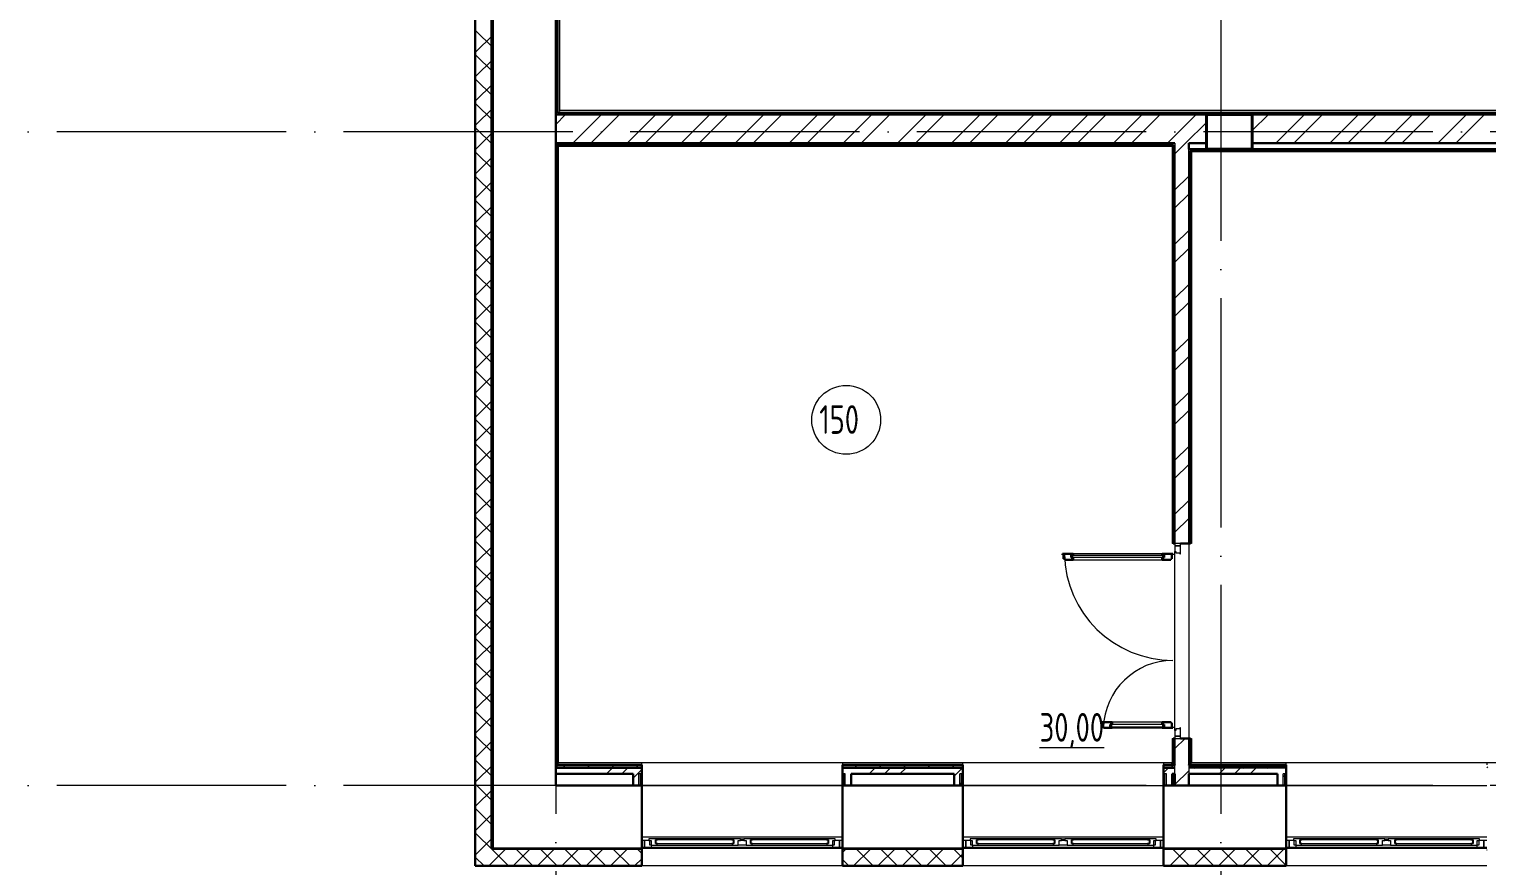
# Model space of a CAD drawing. Header units: millimetres. Extents: x -396912 to 182286, y -43638 to 41610.
# Drawn here: x -57349 to -44636, y 15670 to 22968 of the extents above; entities that cross this region are included whole.
import ezdxf

# ---------------------------------------------------------------- set-up
doc = ezdxf.new("R2010")
doc.units = ezdxf.units.MM
doc.linetypes.add('ADSK_Линия сетки', pattern=[25, 20, -2.5, 0, -2.5])
for name, color, linetype, lineweight in [('_ Окна', 7, 'Continuous', 9), ('Двери', 252, 'Continuous', 9), ('Марки помещений', 252, 'Continuous', 20), ('Несущие колонны', 252, 'Continuous', 18), ('Ограждение', 252, 'Continuous', 9), ('Окна', 252, 'Continuous', 9), ('Оси', 252, 'Continuous', 9), ('Стены внутренние', 7, 'Continuous', 18), ('Стены наружные', 7, 'Continuous', 18), ('Стены штриховка', 7, 'Continuous', 9)]:
    doc.layers.add(name, color=color, linetype=linetype, lineweight=lineweight)
doc.layers.add('Двери открывание', color=7, linetype='Continuous', lineweight=9, true_color=0xc0c0c0)
doc.styles.add('GOST Common_3', font='', dxfattribs={"height": 3.5})
doc.styles.get('GOST Common_3').set_extended_font_data('GOST 2.304 type A')

# ---------------------------------------------------------------- blocks, each defined once
blk = doc.blocks.new('1 этаж')
at = {"layer": '_ Окна', "color": 251, "true_color": 0x636466}
for p, q in [((-57683, 14972), (-57708, 14972)), ((-57708, 14914), (-57683, 14914)), ((-57683, 14914), (-57683, 14972)), ((-57585, 14980), (-57588, 14980)), ((-57588, 14980), (-57588, 14948)), ((-57588, 14948), (-57585, 14948)), ((-56908, 14980), (-57585, 14980)), ((-57585, 14980), (-57585, 14948)), ((-57585, 14948), (-57585, 14980)), ((-57585, 14948), (-56908, 14948)), ((-56908, 14948), (-56908, 14980)), ((-56908, 14980), (-56908, 14948)), ((-56905, 14980), (-56908, 14980)), ((-56908, 14948), (-56905, 14948)), ((-56905, 14948), (-56905, 14980)), ((-56758, 14980), (-56761, 14980)), ((-56761, 14980), (-56761, 14948)), ((-56761, 14948), (-56758, 14948)), ((-56081, 14980), (-56758, 14980)), ((-56758, 14980), (-56758, 14948)), ((-56758, 14948), (-56758, 14980)), ((-56758, 14948), (-56081, 14948)), ((-56081, 14948), (-56081, 14980)), ((-56081, 14980), (-56081, 14948)), ((-56078, 14980), (-56081, 14980)), ((-56081, 14948), (-56078, 14948)), ((-56078, 14948), (-56078, 14980)), ((-55958, 14972), (-55983, 14972)), ((-55983, 14972), (-55983, 14914)), ((-55983, 14914), (-55958, 14914)), ((-54883, 14972), (-54908, 14972)), ((-54908, 14914), (-54883, 14914)), ((-54883, 14914), (-54883, 14972)), ((-54785, 14980), (-54788, 14980)), ((-54788, 14980), (-54788, 14948)), ((-54788, 14948), (-54785, 14948)), ((-54108, 14980), (-54785, 14980)), ((-54785, 14980), (-54785, 14948)), ((-54785, 14948), (-54785, 14980)), ((-54785, 14948), (-54108, 14948)), ((-54108, 14948), (-54108, 14980)), ((-54108, 14980), (-54108, 14948)), ((-54105, 14980), (-54108, 14980)), ((-54108, 14948), (-54105, 14948)), ((-54105, 14948), (-54105, 14980)), ((-53958, 14980), (-53961, 14980)), ((-53961, 14980), (-53961, 14948)), ((-53961, 14948), (-53958, 14948)), ((-53281, 14980), (-53958, 14980)), ((-53958, 14980), (-53958, 14948)), ((-53958, 14948), (-53958, 14980)), ((-53958, 14948), (-53281, 14948)), ((-53281, 14948), (-53281, 14980)), ((-53281, 14980), (-53281, 14948)), ((-53278, 14980), (-53281, 14980)), ((-53281, 14948), (-53278, 14948)), ((-53278, 14948), (-53278, 14980)), ((-53158, 14972), (-53183, 14972)), ((-53183, 14972), (-53183, 14914)), ((-53183, 14914), (-53158, 14914)), ((-52063, 14972), (-52088, 14972)), ((-52088, 14914), (-52063, 14914)), ((-52063, 14914), (-52063, 14972)), ((-51965, 14980), (-51968, 14980)), ((-51968, 14980), (-51968, 14948)), ((-51968, 14948), (-51965, 14948)), ((-51288, 14980), (-51965, 14980)), ((-51965, 14980), (-51965, 14948)), ((-51965, 14948), (-51965, 14980)), ((-51965, 14948), (-51288, 14948)), ((-51288, 14948), (-51288, 14980)), ((-51288, 14980), (-51288, 14948)), ((-51285, 14980), (-51288, 14980)), ((-51288, 14948), (-51285, 14948)), ((-51285, 14948), (-51285, 14980)), ((-51138, 14980), (-51141, 14980)), ((-51141, 14980), (-51141, 14948)), ((-51141, 14948), (-51138, 14948)), ((-50461, 14980), (-51138, 14980)), ((-51138, 14980), (-51138, 14948)), ((-51138, 14948), (-51138, 14980)), ((-51138, 14948), (-50461, 14948)), ((-50461, 14948), (-50461, 14980)), ((-50461, 14980), (-50461, 14948)), ((-50458, 14980), (-50461, 14980)), ((-50461, 14948), (-50458, 14948)), ((-50458, 14948), (-50458, 14980)), ((-50338, 14972), (-50363, 14972)), ((-50363, 14972), (-50363, 14914)), ((-50363, 14914), (-50338, 14914))]:
    blk.add_line(p, q, dxfattribs=at)
at = {"layer": '_ Окна', "color": 251, "lineweight": 18, "true_color": 0x636466}
for p, q in [((-57645, 14972), (-57683, 14972)), ((-57683, 14972), (-57683, 14914)), ((-57683, 14914), (-57623, 14914)), ((-57589, 14989), (-57645, 14989)), ((-57645, 14989), (-57645, 14972)), ((-57645, 14972), (-57625, 14972)), ((-57637, 14931), (-57637, 14972)), ((-57625, 14931), (-57637, 14931)), ((-57625, 14972), (-57625, 14931)), ((-57625, 14931), (-57574, 14931)), ((-57623, 14914), (-57619, 14931)), ((-57588, 14988), (-57589, 14989)), ((-57587, 14989), (-57588, 14988)), ((-57588, 14948), (-57588, 14980)), ((-57588, 14980), (-57570, 14980)), ((-57570, 14948), (-57588, 14948)), ((-57572, 14989), (-57587, 14989)), ((-57574, 14931), (-57570, 14948)), ((-57570, 14980), (-57572, 14989)), ((-56920, 14989), (-56923, 14980)), ((-56923, 14980), (-56905, 14980)), ((-56905, 14948), (-56923, 14948)), ((-56923, 14948), (-56918, 14931)), ((-56906, 14989), (-56920, 14989)), ((-56918, 14931), (-56868, 14931)), ((-56905, 14988), (-56906, 14989)), ((-56904, 14989), (-56905, 14988)), ((-56905, 14980), (-56905, 14948)), ((-56848, 14989), (-56904, 14989)), ((-56868, 14931), (-56868, 14972)), ((-56868, 14972), (-56848, 14972)), ((-56848, 14972), (-56848, 14989)), ((-56762, 14989), (-56818, 14989)), ((-56818, 14989), (-56818, 14972)), ((-56818, 14972), (-56798, 14972)), ((-56798, 14972), (-56798, 14931)), ((-56798, 14931), (-56747, 14931)), ((-56761, 14988), (-56762, 14989)), ((-56760, 14989), (-56761, 14988)), ((-56761, 14948), (-56761, 14980)), ((-56761, 14980), (-56743, 14980)), ((-56743, 14948), (-56761, 14948)), ((-56745, 14989), (-56760, 14989)), ((-56747, 14931), (-56743, 14948)), ((-56743, 14980), (-56745, 14989)), ((-56093, 14989), (-56096, 14980)), ((-56096, 14980), (-56078, 14980)), ((-56078, 14948), (-56096, 14948)), ((-56096, 14948), (-56091, 14931)), ((-56079, 14989), (-56093, 14989)), ((-56091, 14931), (-56041, 14931)), ((-56078, 14988), (-56079, 14989)), ((-56077, 14989), (-56078, 14988)), ((-56078, 14980), (-56078, 14948)), ((-56021, 14989), (-56077, 14989)), ((-56047, 14931), (-56042, 14914)), ((-56042, 14914), (-55983, 14914)), ((-56041, 14931), (-56041, 14972)), ((-56041, 14972), (-56021, 14972)), ((-56029, 14931), (-56041, 14931)), ((-56029, 14972), (-56029, 14931)), ((-56021, 14972), (-56021, 14989)), ((-55983, 14972), (-56021, 14972)), ((-55983, 14914), (-55983, 14972)), ((-54845, 14972), (-54883, 14972)), ((-54883, 14972), (-54883, 14914)), ((-54883, 14914), (-54823, 14914)), ((-54789, 14989), (-54845, 14989)), ((-54845, 14989), (-54845, 14972)), ((-54845, 14972), (-54825, 14972)), ((-54837, 14931), (-54837, 14972)), ((-54825, 14931), (-54837, 14931)), ((-54825, 14972), (-54825, 14931)), ((-54825, 14931), (-54774, 14931)), ((-54823, 14914), (-54819, 14931)), ((-54788, 14988), (-54789, 14989)), ((-54787, 14989), (-54788, 14988)), ((-54788, 14948), (-54788, 14980)), ((-54788, 14980), (-54770, 14980)), ((-54770, 14948), (-54788, 14948)), ((-54772, 14989), (-54787, 14989)), ((-54774, 14931), (-54770, 14948)), ((-54770, 14980), (-54772, 14989)), ((-54120, 14989), (-54123, 14980)), ((-54123, 14980), (-54105, 14980)), ((-54105, 14948), (-54123, 14948)), ((-54123, 14948), (-54118, 14931)), ((-54106, 14989), (-54120, 14989)), ((-54118, 14931), (-54068, 14931)), ((-54105, 14988), (-54106, 14989)), ((-54104, 14989), (-54105, 14988)), ((-54105, 14980), (-54105, 14948)), ((-54048, 14989), (-54104, 14989)), ((-54068, 14931), (-54068, 14972)), ((-54068, 14972), (-54048, 14972)), ((-54048, 14972), (-54048, 14989)), ((-53962, 14989), (-54018, 14989)), ((-54018, 14989), (-54018, 14972)), ((-54018, 14972), (-53998, 14972)), ((-53998, 14972), (-53998, 14931)), ((-53998, 14931), (-53947, 14931)), ((-53961, 14988), (-53962, 14989)), ((-53960, 14989), (-53961, 14988)), ((-53961, 14948), (-53961, 14980)), ((-53961, 14980), (-53943, 14980)), ((-53943, 14948), (-53961, 14948)), ((-53945, 14989), (-53960, 14989)), ((-53947, 14931), (-53943, 14948)), ((-53943, 14980), (-53945, 14989)), ((-53293, 14989), (-53296, 14980)), ((-53296, 14980), (-53278, 14980)), ((-53278, 14948), (-53296, 14948)), ((-53296, 14948), (-53291, 14931)), ((-53279, 14989), (-53293, 14989)), ((-53291, 14931), (-53241, 14931)), ((-53278, 14988), (-53279, 14989)), ((-53277, 14989), (-53278, 14988)), ((-53278, 14980), (-53278, 14948)), ((-53221, 14989), (-53277, 14989)), ((-53247, 14931), (-53242, 14914)), ((-53242, 14914), (-53183, 14914)), ((-53241, 14931), (-53241, 14972)), ((-53241, 14972), (-53221, 14972)), ((-53229, 14931), (-53241, 14931)), ((-53229, 14972), (-53229, 14931)), ((-53221, 14972), (-53221, 14989)), ((-53183, 14972), (-53221, 14972)), ((-53183, 14914), (-53183, 14972)), ((-52025, 14972), (-52063, 14972)), ((-52063, 14972), (-52063, 14914)), ((-52063, 14914), (-52003, 14914)), ((-51969, 14989), (-52025, 14989)), ((-52025, 14989), (-52025, 14972)), ((-52025, 14972), (-52005, 14972)), ((-52017, 14931), (-52017, 14972)), ((-52005, 14931), (-52017, 14931)), ((-52005, 14972), (-52005, 14931)), ((-52005, 14931), (-51954, 14931)), ((-52003, 14914), (-51999, 14931)), ((-51968, 14988), (-51969, 14989)), ((-51967, 14989), (-51968, 14988)), ((-51968, 14948), (-51968, 14980)), ((-51968, 14980), (-51950, 14980)), ((-51950, 14948), (-51968, 14948)), ((-51952, 14989), (-51967, 14989)), ((-51954, 14931), (-51950, 14948)), ((-51950, 14980), (-51952, 14989)), ((-51300, 14989), (-51303, 14980)), ((-51303, 14980), (-51285, 14980)), ((-51285, 14948), (-51303, 14948)), ((-51303, 14948), (-51298, 14931)), ((-51286, 14989), (-51300, 14989)), ((-51298, 14931), (-51248, 14931)), ((-51285, 14988), (-51286, 14989)), ((-51284, 14989), (-51285, 14988)), ((-51285, 14980), (-51285, 14948)), ((-51228, 14989), (-51284, 14989)), ((-51248, 14931), (-51248, 14972)), ((-51248, 14972), (-51228, 14972)), ((-51228, 14972), (-51228, 14989)), ((-51142, 14989), (-51198, 14989)), ((-51198, 14989), (-51198, 14972)), ((-51198, 14972), (-51178, 14972)), ((-51178, 14972), (-51178, 14931)), ((-51178, 14931), (-51127, 14931)), ((-51141, 14988), (-51142, 14989)), ((-51140, 14989), (-51141, 14988)), ((-51141, 14948), (-51141, 14980)), ((-51141, 14980), (-51123, 14980)), ((-51123, 14948), (-51141, 14948)), ((-51125, 14989), (-51140, 14989)), ((-51127, 14931), (-51123, 14948)), ((-51123, 14980), (-51125, 14989)), ((-50473, 14989), (-50476, 14980)), ((-50476, 14980), (-50458, 14980)), ((-50458, 14948), (-50476, 14948)), ((-50476, 14948), (-50471, 14931)), ((-50459, 14989), (-50473, 14989)), ((-50471, 14931), (-50421, 14931)), ((-50458, 14988), (-50459, 14989)), ((-50457, 14989), (-50458, 14988)), ((-50458, 14980), (-50458, 14948)), ((-50401, 14989), (-50457, 14989)), ((-50427, 14931), (-50422, 14914)), ((-50422, 14914), (-50363, 14914)), ((-50421, 14931), (-50421, 14972)), ((-50421, 14972), (-50401, 14972)), ((-50409, 14931), (-50421, 14931)), ((-50409, 14972), (-50409, 14931)), ((-50401, 14972), (-50401, 14989)), ((-50363, 14972), (-50401, 14972)), ((-50363, 14914), (-50363, 14972))]:
    blk.add_line(p, q, dxfattribs=at)
at = {"layer": 'Двери', "color": 251, "true_color": 0x636466}
for p, q in [((-53008, 17564), (-53058, 17564)), ((-53058, 17564), (-53058, 17544)), ((-53058, 17544), (-53008, 17544)), ((-53008, 17544), (-53058, 17544)), ((-53058, 17544), (-53058, 17495)), ((-53008, 17544), (-53008, 17564)), ((-53008, 17472), (-53008, 17544)), ((-53964, 17463), (-53152, 17463)), ((-53964, 17442), (-53964, 17463)), ((-53152, 17442), (-53964, 17442)), ((-53170, 17472), (-53946, 17472)), ((-53946, 17422), (-53170, 17422)), ((-53152, 17463), (-53152, 17442)), ((-53058, 17495), (-53050, 17495)), ((-53050, 17495), (-53050, 17481)), ((-53050, 17481), (-53016, 17481)), ((-53016, 17481), (-53016, 17472)), ((-53016, 17472), (-53008, 17472)), ((-53152, 15986), (-53624, 15986)), ((-53624, 15986), (-53624, 15965)), ((-53624, 15965), (-53152, 15965)), ((-53170, 16006), (-53606, 16006)), ((-53606, 15956), (-53170, 15956)), ((-53152, 15965), (-53152, 15986)), ((-53058, 15933), (-53058, 15884)), ((-53050, 15933), (-53058, 15933)), ((-53016, 15947), (-53050, 15947)), ((-53050, 15947), (-53050, 15933)), ((-53008, 15956), (-53016, 15956)), ((-53016, 15956), (-53016, 15947)), ((-53008, 15884), (-53008, 15956)), ((-53008, 15884), (-53058, 15884)), ((-53058, 15884), (-53058, 15864)), ((-53058, 15884), (-53008, 15884)), ((-53058, 15864), (-53008, 15864)), ((-53008, 15864), (-53008, 15884))]:
    blk.add_line(p, q, dxfattribs=at)
at = {"layer": 'Двери', "color": 251, "lineweight": 30, "true_color": 0x636466}
for p, q in [((-53946, 17472), (-54040, 17472)), ((-54040, 17472), (-54040, 17464)), ((-54040, 17464), (-54031, 17464)), ((-54031, 17464), (-54031, 17430)), ((-54031, 17430), (-54022, 17430)), ((-54022, 17430), (-54022, 17422)), ((-54022, 17422), (-53946, 17422)), ((-53964, 17463), (-53946, 17463)), ((-53964, 17442), (-53964, 17463)), ((-53946, 17442), (-53964, 17442)), ((-53946, 17463), (-53946, 17472)), ((-53946, 17422), (-53946, 17442)), ((-53076, 17472), (-53170, 17472)), ((-53170, 17463), (-53170, 17472)), ((-53152, 17463), (-53170, 17463)), ((-53170, 17442), (-53152, 17442)), ((-53170, 17422), (-53170, 17442)), ((-53170, 17422), (-53094, 17422)), ((-53152, 17442), (-53152, 17463)), ((-53094, 17422), (-53094, 17430)), ((-53094, 17430), (-53085, 17430)), ((-53085, 17430), (-53085, 17464)), ((-53085, 17464), (-53076, 17464)), ((-53076, 17464), (-53076, 17472)), ((-53606, 16006), (-53700, 16006)), ((-53700, 16006), (-53700, 15998)), ((-53700, 15998), (-53691, 15998)), ((-53691, 15998), (-53691, 15964)), ((-53691, 15964), (-53682, 15964)), ((-53682, 15964), (-53682, 15956)), ((-53682, 15956), (-53606, 15956)), ((-53606, 15986), (-53624, 15986)), ((-53624, 15986), (-53624, 15965)), ((-53624, 15965), (-53606, 15965)), ((-53606, 16006), (-53606, 15986)), ((-53606, 15965), (-53606, 15956)), ((-53094, 16006), (-53170, 16006)), ((-53170, 16006), (-53170, 15986)), ((-53170, 15986), (-53152, 15986)), ((-53170, 15965), (-53170, 15956)), ((-53152, 15965), (-53170, 15965)), ((-53170, 15956), (-53076, 15956)), ((-53152, 15986), (-53152, 15965)), ((-53094, 15998), (-53094, 16006)), ((-53085, 15998), (-53094, 15998)), ((-53085, 15964), (-53085, 15998)), ((-53076, 15964), (-53085, 15964)), ((-53076, 15956), (-53076, 15964))]:
    blk.add_line(p, q, dxfattribs=at)
at = {"layer": 'Двери открывание', "color": 251, "true_color": 0x636466}
for centre, radius, start, end in [((-53076, 17490), 946, 181.0903, 270), ((-53076, 15938), 606, 90, 178.2979)]:
    blk.add_arc(centre, radius, start, end, dxfattribs=at)
at = {"layer": 'Марки помещений', "color": 251, "true_color": 0x636466}
blk.add_circle((-55925, 18642), 300, dxfattribs=at)
at = {"layer": 'Несущие колонны', "color": 251, "lineweight": 40, "true_color": 0x636466}
for p, q in [((-52783, 21304), (-52383, 21304)), ((-52783, 21004), (-52783, 21304)), ((-52383, 21304), (-52783, 21304)), ((-52383, 21304), (-52383, 21004)), ((-52783, 21054), (-52783, 21004)), ((-52383, 21004), (-52783, 21004)), ((-52383, 21004), (-52383, 21054))]:
    blk.add_line(p, q, dxfattribs=at)
at = {"layer": 'Несущие колонны', "color": 251, "true_color": 0x636466}
for p, q in [((-52783, 21304), (-52783, 21054)), ((-52383, 21054), (-52383, 21304)), ((-52783, 21004), (-52383, 21004))]:
    blk.add_line(p, q, dxfattribs=at)
at = {"layer": 'Ограждение', "color": 251, "true_color": 0x636466}
for p, q in [((-58423, 21339), (-58423, 26634)), ((-44468, 21339), (-58423, 21339)), ((-58443, 21039), (-58433, 21029)), ((-58433, 21029), (-53083, 21029)), ((-58433, 15654), (-58433, 21029)), ((-53083, 21029), (-53073, 21039)), ((-53083, 21029), (-53083, 17564)), ((-52923, 20989), (-52913, 20979)), ((-37223, 20979), (-52913, 20979)), ((-52913, 20979), (-52913, 17564)), ((-53073, 17564), (-53083, 17564)), ((-52913, 17564), (-52923, 17564)), ((-53083, 15864), (-53073, 15864)), ((-53083, 15864), (-53083, 15634)), ((-52923, 15864), (-52913, 15864)), ((-52913, 15864), (-52913, 15654)), ((-58443, 15654), (-53088, 15654)), ((-57708, 15634), (-57708, 15654)), ((-57708, 15654), (-55958, 15654)), ((-55958, 15654), (-55958, 15634)), ((-54908, 15634), (-54908, 15654)), ((-54908, 15654), (-53158, 15654)), ((-53158, 15654), (-53158, 15634)), ((-53088, 15654), (-53088, 15634)), ((-52923, 15654), (-49498, 15654)), ((-52088, 15634), (-52088, 15654)), ((-52088, 15654), (-50338, 15654)), ((-50338, 15654), (-50338, 15634)), ((-53073, 15470), (-53073, 15554)), ((-57708, 15454), (-55958, 15454)), ((-54908, 15454), (-53158, 15454)), ((-53074, 15470), (-53083, 15479)), ((-52088, 15454), (-50338, 15454)), ((-57708, 15004), (-55958, 15004)), ((-54908, 15004), (-53158, 15004)), ((-52088, 15004), (-50338, 15004))]:
    blk.add_line(p, q, dxfattribs=at)
blk.add_open_spline([(-58423, 21339), (-58423, 21339), (-58423, 21339), (-58423, 21339), (-58423, 21339), (-58424, 21338), (-58424, 21338), (-58424, 21338), (-58425, 21337), (-58425, 21337), (-58426, 21336), (-58426, 21336), (-58427, 21335), (-58427, 21335), (-58428, 21334)], degree=3, knots=[0, 0, 0, 0, 0.166667, 0.25, 0.333333, 0.416667, 0.458333, 0.5, 0.583333, 0.666667, 0.708333, 0.75, 0.833333, 1, 1, 1, 1], dxfattribs=at)
at = {"layer": 'Окна', "color": 251, "true_color": 0x636466}
for p, q in [((-57623, 14914), (-56042, 14914)), ((-57587, 14989), (-57589, 14989)), ((-57574, 14931), (-56918, 14931)), ((-56920, 14989), (-57572, 14989)), ((-56904, 14989), (-56906, 14989)), ((-56798, 14931), (-56868, 14931)), ((-56848, 14989), (-56818, 14989)), ((-56818, 14972), (-56848, 14972)), ((-56760, 14989), (-56762, 14989)), ((-56747, 14931), (-56091, 14931)), ((-56093, 14989), (-56745, 14989)), ((-56077, 14989), (-56079, 14989)), ((-54823, 14914), (-53242, 14914)), ((-54787, 14989), (-54789, 14989)), ((-54774, 14931), (-54118, 14931)), ((-54120, 14989), (-54772, 14989)), ((-54104, 14989), (-54106, 14989)), ((-53998, 14931), (-54068, 14931)), ((-54048, 14989), (-54018, 14989)), ((-54018, 14972), (-54048, 14972)), ((-53960, 14989), (-53962, 14989)), ((-53947, 14931), (-53291, 14931)), ((-53293, 14989), (-53945, 14989)), ((-53277, 14989), (-53279, 14989)), ((-52003, 14914), (-50422, 14914)), ((-51967, 14989), (-51969, 14989)), ((-51954, 14931), (-51298, 14931)), ((-51300, 14989), (-51952, 14989)), ((-51284, 14989), (-51286, 14989)), ((-51178, 14931), (-51248, 14931)), ((-51228, 14989), (-51198, 14989)), ((-51198, 14972), (-51228, 14972)), ((-51140, 14989), (-51142, 14989)), ((-51127, 14931), (-50471, 14931)), ((-50473, 14989), (-51125, 14989)), ((-50457, 14989), (-50459, 14989))]:
    blk.add_line(p, q, dxfattribs=at)
at = {"layer": 'Оси', "color": 251, "linetype": 'ADSK_Линия сетки', "ltscale": 100, "true_color": 0x636466}
for p, q in [((-58458, 32205), (-58458, 10954)), ((-52658, 32205), (-52658, 10954)), ((-808, 21154), (-72530, 21154)), ((-808, 15454), (-72530, 15454))]:
    blk.add_line(p, q, dxfattribs=at)
at = {"layer": 'Стены внутренние', "color": 251, "lineweight": 30, "true_color": 0x636466}
for p, q in [((-59160, 27556), (-59160, 14752)), ((-58458, 15454), (-58458, 15554)), ((-57783, 15454), (-58458, 15454)), ((-57708, 14904), (-57708, 15454)), ((-55958, 15454), (-55958, 14904)), ((-54983, 15454), (-55883, 15454)), ((-54908, 14904), (-54908, 15454)), ((-53158, 15454), (-53158, 14904)), ((-53058, 15454), (-53083, 15454)), ((-52163, 15454), (-52938, 15454)), ((-52088, 14904), (-52088, 15454)), ((-57708, 14752), (-57708, 14894)), ((-55958, 14904), (-54908, 14904)), ((-55958, 14894), (-55958, 14752)), ((-54908, 14752), (-54908, 14894)), ((-53158, 14904), (-52088, 14904)), ((-53158, 14894), (-53158, 14752)), ((-52088, 14752), (-52088, 14894)), ((-59160, 14752), (-57708, 14752)), ((-55958, 14752), (-54908, 14752)), ((-53158, 14752), (-52088, 14752))]:
    blk.add_line(p, q, dxfattribs=at)
at = {"layer": 'Стены внутренние', "color": 251, "linetype": 'Continuous', "lineweight": 9, "true_color": 0x636466}
for p, q in [((-59008, 21889), (-59158, 22039)), ((-59158, 21848), (-59008, 21998)), ((-59008, 21677), (-59158, 21827)), ((-59158, 21636), (-59008, 21786)), ((-59008, 21465), (-59158, 21615)), ((-59158, 21424), (-59008, 21574)), ((-59158, 21444), (-59160, 21440)), ((-59008, 21252), (-59158, 21402)), ((-59158, 21212), (-59008, 21362)), ((-59008, 21040), (-59158, 21190)), ((-59158, 21000), (-59008, 21150)), ((-59008, 20828), (-59158, 20978)), ((-59158, 20788), (-59008, 20938)), ((-59008, 20616), (-59158, 20766)), ((-59158, 20576), (-59008, 20726)), ((-59008, 20404), (-59158, 20554)), ((-59158, 20363), (-59008, 20513)), ((-59008, 20192), (-59158, 20342)), ((-59158, 20151), (-59008, 20301)), ((-59008, 19980), (-59158, 20130)), ((-59158, 19939), (-59008, 20089)), ((-59008, 19767), (-59158, 19917)), ((-59158, 19727), (-59008, 19877)), ((-59008, 19555), (-59158, 19705)), ((-59158, 19515), (-59008, 19665)), ((-59008, 19343), (-59158, 19493)), ((-59158, 19303), (-59008, 19453)), ((-59008, 19131), (-59158, 19281)), ((-59158, 19091), (-59008, 19241)), ((-59158, 19005), (-59160, 19002)), ((-59008, 18919), (-59158, 19069)), ((-59158, 18879), (-59008, 19029)), ((-59008, 18707), (-59158, 18857)), ((-59158, 18666), (-59008, 18816)), ((-59008, 18495), (-59158, 18645)), ((-59158, 18454), (-59008, 18604)), ((-59008, 18283), (-59158, 18433)), ((-59158, 18242), (-59008, 18392)), ((-59008, 18070), (-59158, 18220)), ((-59158, 18030), (-59008, 18180)), ((-59008, 17858), (-59158, 18008)), ((-59158, 17818), (-59008, 17968)), ((-59158, 17772), (-59160, 17776)), ((-59008, 17646), (-59158, 17796)), ((-59158, 17606), (-59008, 17756)), ((-59008, 17434), (-59158, 17584)), ((-59158, 17569), (-59158, 17570)), ((-59158, 17394), (-59008, 17544)), ((-59008, 17222), (-59158, 17372)), ((-59158, 17181), (-59008, 17331)), ((-59008, 17010), (-59158, 17160)), ((-59158, 16969), (-59008, 17119)), ((-59008, 16798), (-59158, 16948)), ((-59158, 16757), (-59008, 16907)), ((-59008, 16586), (-59158, 16736)), ((-59158, 16545), (-59008, 16695)), ((-59008, 16373), (-59158, 16523)), ((-59158, 16333), (-59008, 16483)), ((-59008, 16161), (-59158, 16311)), ((-59158, 16121), (-59008, 16271)), ((-59008, 15949), (-59158, 16099)), ((-59158, 15909), (-59008, 16059)), ((-59008, 15737), (-59158, 15887)), ((-59158, 15697), (-59008, 15847)), ((-59008, 15525), (-59158, 15675)), ((-59158, 15537), (-59160, 15541)), ((-59158, 15484), (-59008, 15634)), ((-59008, 15313), (-59158, 15463)), ((-59158, 15272), (-59008, 15422)), ((-59008, 15101), (-59158, 15251)), ((-59158, 15060), (-59008, 15210)), ((-59008, 14888), (-59158, 15038)), ((-59158, 14848), (-59008, 14998)), ((-59008, 14786), (-58899, 14894)), ((-58874, 14754), (-59008, 14888)), ((-58827, 14754), (-58687, 14894)), ((-58661, 14754), (-58801, 14894)), ((-58615, 14754), (-58475, 14894)), ((-58449, 14754), (-58589, 14894)), ((-58403, 14754), (-58263, 14894)), ((-58237, 14754), (-58377, 14894)), ((-58191, 14754), (-58051, 14894)), ((-58025, 14754), (-58165, 14894)), ((-57979, 14754), (-57839, 14894)), ((-57813, 14754), (-57953, 14894)), ((-57710, 14863), (-57741, 14894)), ((-55956, 14868), (-55930, 14894)), ((-55857, 14754), (-55717, 14894)), ((-55692, 14754), (-55832, 14894)), ((-55645, 14754), (-55505, 14894)), ((-55480, 14754), (-55620, 14894)), ((-55433, 14754), (-55293, 14894)), ((-55267, 14754), (-55407, 14894)), ((-55221, 14754), (-55081, 14894)), ((-55055, 14754), (-55195, 14894)), ((-54910, 14821), (-54983, 14894)), ((-53100, 14754), (-52960, 14894)), ((-52934, 14754), (-53074, 14894)), ((-52888, 14754), (-52748, 14894)), ((-52722, 14754), (-52862, 14894)), ((-52675, 14754), (-52535, 14894)), ((-52510, 14754), (-52650, 14894)), ((-52463, 14754), (-52323, 14894)), ((-52298, 14754), (-52438, 14894)), ((-52251, 14754), (-52111, 14894)), ((-52090, 14759), (-52225, 14894)), ((-50336, 14887), (-50338, 14891)), ((-59086, 14754), (-59158, 14826)), ((-59039, 14754), (-59008, 14786)), ((-58705, 14752), (-58706, 14754)), ((-58562, 14754), (-58562, 14753)), ((-58327, 14754), (-58328, 14752)), ((-57767, 14754), (-57710, 14811)), ((-55904, 14754), (-55956, 14806)), ((-55889, 14752), (-55890, 14754)), ((-55863, 14754), (-55865, 14752)), ((-55512, 14754), (-55513, 14752)), ((-55009, 14754), (-54910, 14853)), ((-53146, 14754), (-53156, 14764)), ((-53048, 14754), (-53049, 14752))]:
    blk.add_line(p, q, dxfattribs=at)
at = {"layer": 'Стены внутренние', "color": 251, "true_color": 0x636466}
for p, q in [((-55958, 14904), (-57708, 14904)), ((-53158, 14904), (-54908, 14904)), ((-50338, 14904), (-52088, 14904)), ((-55958, 14752), (-57708, 14752)), ((-53158, 14752), (-54908, 14752)), ((-50338, 14752), (-52088, 14752))]:
    blk.add_line(p, q, dxfattribs=at)
at = {"layer": 'Стены наружные', "color": 251, "lineweight": 30, "true_color": 0x636466}
for p, q in [((-59018, 27404), (-59018, 14904)), ((-59008, 14904), (-59008, 27404)), ((-58458, 26854), (-58458, 15554)), ((-58443, 21319), (-58443, 26834)), ((-58458, 21304), (-44468, 21304)), ((-44398, 21319), (-58443, 21319)), ((-58458, 21054), (-53058, 21054)), ((-58443, 21039), (-53073, 21039)), ((-58443, 15634), (-58443, 21039)), ((-53073, 21039), (-53073, 17564)), ((-52938, 21004), (-52938, 21054)), ((-52938, 21054), (-52783, 21054)), ((-52783, 21004), (-52938, 21004)), ((-52923, 17564), (-52923, 20989)), ((-52923, 20989), (-37213, 20989)), ((-52383, 21054), (-46746, 21054)), ((-46746, 21004), (-52383, 21004)), ((-53073, 17564), (-53058, 17564)), ((-53008, 17564), (-52923, 17564)), ((-53073, 15864), (-53073, 15634)), ((-53058, 15864), (-53073, 15864)), ((-52923, 15864), (-53008, 15864)), ((-52923, 15634), (-52923, 15864)), ((-58458, 15629), (-58443, 15629)), ((-58443, 15629), (-58458, 15629)), ((-58458, 15554), (-57783, 15554)), ((-57708, 15634), (-58443, 15634)), ((-57783, 15554), (-57783, 15454)), ((-57708, 15454), (-57708, 15634)), ((-54908, 15634), (-55958, 15634)), ((-55958, 15634), (-55958, 15454)), ((-55883, 15554), (-54983, 15554)), ((-55883, 15454), (-55883, 15554)), ((-54983, 15554), (-54983, 15454)), ((-54908, 15454), (-54908, 15634)), ((-53073, 15634), (-53158, 15634)), ((-53158, 15634), (-53158, 15454)), ((-53083, 15554), (-53058, 15554)), ((-53083, 15454), (-53083, 15554)), ((-53058, 15629), (-53058, 15634)), ((-53058, 15554), (-53058, 15454)), ((-52938, 15629), (-52938, 15634)), ((-52938, 15454), (-52938, 15554)), ((-52938, 15554), (-52163, 15554)), ((-52088, 15634), (-52923, 15634)), ((-52163, 15554), (-52163, 15454)), ((-52088, 15454), (-52088, 15634)), ((-57783, 15454), (-57708, 15454)), ((-55958, 15454), (-55883, 15454)), ((-54983, 15454), (-54908, 15454)), ((-53158, 15454), (-53083, 15454)), ((-53058, 15454), (-52938, 15454)), ((-52163, 15454), (-52088, 15454)), ((-57708, 14904), (-59018, 14904)), ((-57708, 14894), (-57708, 14904)), ((-55958, 14904), (-55958, 14894)), ((-54908, 14894), (-54908, 14904)), ((-53158, 14904), (-53158, 14894)), ((-52088, 14894), (-52088, 14904))]:
    blk.add_line(p, q, dxfattribs=at)
at = {"layer": 'Стены наружные', "color": 251, "linetype": 'Continuous', "lineweight": 9, "true_color": 0x636466}
for p, q in [((-59008, 21994), (-59018, 21994)), ((-59008, 21894), (-59018, 21894)), ((-59008, 21794), (-59018, 21794)), ((-59008, 21694), (-59018, 21694)), ((-58458, 21700), (-58443, 21715)), ((-59008, 21594), (-59018, 21594)), ((-59008, 21494), (-59018, 21494)), ((-59008, 21394), (-59018, 21394)), ((-59008, 21294), (-59018, 21294)), ((-58458, 21219), (-58372, 21304)), ((-58429, 21304), (-58414, 21319)), ((-58308, 21054), (-58058, 21304)), ((-58151, 21054), (-57901, 21304)), ((-58005, 21304), (-57990, 21319)), ((-57836, 21054), (-57586, 21304)), ((-57679, 21054), (-57429, 21304)), ((-57581, 21304), (-57566, 21319)), ((-57365, 21054), (-57115, 21304)), ((-57208, 21054), (-56958, 21304)), ((-57156, 21304), (-57141, 21319)), ((-56894, 21054), (-56644, 21304)), ((-56736, 21054), (-56486, 21304)), ((-56732, 21304), (-56717, 21319)), ((-56422, 21054), (-56172, 21304)), ((-56308, 21304), (-56293, 21319)), ((-56265, 21054), (-56015, 21304)), ((-55951, 21054), (-55701, 21304)), ((-55884, 21304), (-55869, 21319)), ((-55793, 21054), (-55543, 21304)), ((-55479, 21054), (-55229, 21304)), ((-55459, 21304), (-55444, 21319)), ((-55322, 21054), (-55072, 21304)), ((-55035, 21304), (-55020, 21319)), ((-55008, 21054), (-54758, 21304)), ((-54851, 21054), (-54601, 21304)), ((-54611, 21304), (-54596, 21319)), ((-54536, 21054), (-54286, 21304)), ((-54379, 21054), (-54129, 21304)), ((-54186, 21304), (-54171, 21319)), ((-54065, 21054), (-53815, 21304)), ((-53908, 21054), (-53658, 21304)), ((-53762, 21304), (-53747, 21319)), ((-53593, 21054), (-53343, 21304)), ((-53436, 21054), (-53186, 21304)), ((-53338, 21304), (-53323, 21319)), ((-53122, 21054), (-52872, 21304)), ((-52965, 21054), (-52783, 21236)), ((-52914, 21304), (-52899, 21319)), ((-52489, 21304), (-52474, 21319)), ((-52383, 21165), (-52243, 21304)), ((-52179, 21054), (-51929, 21304)), ((-52065, 21304), (-52050, 21319)), ((-52022, 21054), (-51772, 21304)), ((-51707, 21054), (-51457, 21304)), ((-51641, 21304), (-51626, 21319)), ((-51550, 21054), (-51300, 21304)), ((-51236, 21054), (-50986, 21304)), ((-51217, 21304), (-51202, 21319)), ((-51079, 21054), (-50829, 21304)), ((-50792, 21304), (-50777, 21319)), ((-50764, 21054), (-50514, 21304)), ((-50607, 21054), (-50357, 21304)), ((-50368, 21304), (-50353, 21319)), ((-59008, 21194), (-59018, 21194)), ((-59008, 21094), (-59018, 21094)), ((-59008, 20994), (-59018, 20994)), ((-57922, 21039), (-57922, 21054)), ((-57322, 21039), (-57322, 21054)), ((-56722, 21039), (-56722, 21054)), ((-56122, 21039), (-56122, 21054)), ((-55522, 21039), (-55522, 21054)), ((-54922, 21039), (-54922, 21054)), ((-54322, 21039), (-54322, 21054)), ((-53722, 21039), (-53722, 21054)), ((-53122, 21039), (-53122, 21054)), ((-53058, 20961), (-52965, 21054)), ((-52522, 20989), (-52522, 21004)), ((-51922, 20989), (-51922, 21004)), ((-51322, 20989), (-51322, 21004)), ((-50722, 20989), (-50722, 21004)), ((-59008, 20894), (-59018, 20894)), ((-58458, 20851), (-58443, 20866)), ((-52938, 20856), (-52923, 20871)), ((-59008, 20794), (-59018, 20794)), ((-53073, 20721), (-53058, 20736)), ((-53058, 20647), (-52938, 20767)), ((-59008, 20694), (-59018, 20694)), ((-53058, 20490), (-52938, 20610)), ((-59008, 20594), (-59018, 20594)), ((-59008, 20494), (-59018, 20494)), ((-59008, 20394), (-59018, 20394)), ((-58458, 20427), (-58443, 20442)), ((-52938, 20432), (-52923, 20447)), ((-59008, 20294), (-59018, 20294)), ((-53073, 20297), (-53058, 20312)), ((-53058, 20175), (-52938, 20295)), ((-59008, 20194), (-59018, 20194)), ((-59008, 20094), (-59018, 20094)), ((-53058, 20018), (-52938, 20138)), ((-59008, 19994), (-59018, 19994)), ((-58458, 20003), (-58443, 20018)), ((-52938, 20007), (-52923, 20022)), ((-59008, 19894), (-59018, 19894)), ((-53073, 19872), (-53058, 19887)), ((-59008, 19794), (-59018, 19794)), ((-53058, 19704), (-52938, 19824)), ((-59008, 19694), (-59018, 19694)), ((-59008, 19594), (-59018, 19594)), ((-58458, 19579), (-58443, 19594)), ((-53058, 19547), (-52938, 19667)), ((-52938, 19583), (-52923, 19598)), ((-59008, 19494), (-59018, 19494)), ((-53073, 19448), (-53058, 19463)), ((-59008, 19394), (-59018, 19394)), ((-53058, 19232), (-52938, 19352)), ((-59008, 19294), (-59018, 19294)), ((-59008, 19194), (-59018, 19194)), ((-59008, 19094), (-59018, 19094)), ((-58458, 19154), (-58443, 19169)), ((-53058, 19075), (-52938, 19195)), ((-52938, 19159), (-52923, 19174)), ((-59008, 18994), (-59018, 18994)), ((-53073, 19024), (-53058, 19039)), ((-59008, 18894), (-59018, 18894)), ((-53058, 18761), (-52938, 18881)), ((-59008, 18794), (-59018, 18794)), ((-59008, 18694), (-59018, 18694)), ((-58458, 18730), (-58443, 18745)), ((-53058, 18604), (-52938, 18724)), ((-52938, 18735), (-52923, 18750)), ((-59008, 18594), (-59018, 18594)), ((-53073, 18600), (-53058, 18615)), ((-59008, 18494), (-59018, 18494)), ((-59008, 18394), (-59018, 18394)), ((-58458, 18306), (-58443, 18321)), ((-53058, 18289), (-52938, 18409)), ((-52938, 18310), (-52923, 18325)), ((-59008, 18294), (-59018, 18294)), ((-59008, 18194), (-59018, 18194)), ((-53073, 18175), (-53058, 18190)), ((-53058, 18132), (-52938, 18252)), ((-59008, 18094), (-59018, 18094)), ((-59008, 17994), (-59018, 17994)), ((-53058, 17818), (-52938, 17938)), ((-59008, 17894), (-59018, 17894)), ((-58458, 17881), (-58443, 17896)), ((-52938, 17886), (-52923, 17901)), ((-59008, 17794), (-59018, 17794)), ((-59008, 17694), (-59018, 17694)), ((-53073, 17751), (-53058, 17766)), ((-53058, 17661), (-52938, 17781)), ((-59008, 17594), (-59018, 17594)), ((-59008, 17494), (-59018, 17494)), ((-58458, 17457), (-58443, 17472)), ((-59008, 17394), (-59018, 17394)), ((-59008, 17294), (-59018, 17294)), ((-59008, 17194), (-59018, 17194)), ((-59008, 17094), (-59018, 17094)), ((-58458, 17033), (-58443, 17048)), ((-59008, 16994), (-59018, 16994)), ((-59008, 16894), (-59018, 16894)), ((-59008, 16794), (-59018, 16794)), ((-59008, 16694), (-59018, 16694)), ((-59008, 16594), (-59018, 16594)), ((-58458, 16609), (-58443, 16624)), ((-59008, 16494), (-59018, 16494)), ((-59008, 16394), (-59018, 16394)), ((-59008, 16294), (-59018, 16294)), ((-59008, 16194), (-59018, 16194)), ((-58458, 16184), (-58443, 16199)), ((-59008, 16094), (-59018, 16094)), ((-59008, 15994), (-59018, 15994)), ((-59008, 15894), (-59018, 15894)), ((-59008, 15794), (-59018, 15794)), ((-58458, 15760), (-58443, 15775)), ((-53058, 15775), (-52969, 15864)), ((-52938, 15765), (-52923, 15780)), ((-59008, 15694), (-59018, 15694)), ((-53068, 15634), (-53058, 15645)), ((-59008, 15594), (-59018, 15594)), ((-58402, 15604), (-58389, 15617)), ((-58389, 15617), (-58377, 15629)), ((-58189, 15604), (-58177, 15617)), ((-58177, 15617), (-58164, 15629)), ((-58164, 15629), (-58159, 15634)), ((-58016, 15554), (-57966, 15604)), ((-57977, 15604), (-57965, 15617)), ((-57965, 15617), (-57952, 15629)), ((-57881, 15554), (-57831, 15604)), ((-57783, 15517), (-57746, 15554)), ((-57765, 15604), (-57753, 15617)), ((-57753, 15617), (-57740, 15629)), ((-57746, 15554), (-57708, 15592)), ((-57740, 15629), (-57735, 15634)), ((-55958, 15502), (-55945, 15515)), ((-55945, 15515), (-55933, 15527)), ((-55856, 15604), (-55843, 15617)), ((-55843, 15617), (-55831, 15629)), ((-55726, 15554), (-55676, 15604)), ((-55644, 15604), (-55631, 15617)), ((-55631, 15617), (-55619, 15629)), ((-55619, 15629), (-55614, 15634)), ((-55591, 15554), (-55541, 15604)), ((-55456, 15554), (-55406, 15604)), ((-55432, 15604), (-55419, 15617)), ((-55419, 15617), (-55407, 15629)), ((-55220, 15604), (-55207, 15617)), ((-55207, 15617), (-55195, 15629)), ((-55195, 15629), (-55190, 15634)), ((-55007, 15604), (-54995, 15617)), ((-54995, 15617), (-54982, 15629)), ((-54983, 15534), (-54963, 15554)), ((-54963, 15554), (-54913, 15604)), ((-53158, 15563), (-53116, 15604)), ((-53158, 15545), (-53148, 15554)), ((-53098, 15604), (-53086, 15617)), ((-53086, 15617), (-53073, 15629)), ((-53073, 15629), (-53068, 15634)), ((-53058, 15461), (-52938, 15581)), ((-52886, 15604), (-52874, 15617)), ((-52874, 15617), (-52861, 15629)), ((-52674, 15604), (-52662, 15617)), ((-52673, 15554), (-52623, 15604)), ((-52662, 15617), (-52649, 15629)), ((-52649, 15629), (-52644, 15634)), ((-52538, 15554), (-52488, 15604)), ((-52462, 15604), (-52449, 15617)), ((-52449, 15617), (-52437, 15629)), ((-52403, 15554), (-52353, 15604)), ((-52250, 15604), (-52237, 15617)), ((-52237, 15617), (-52225, 15629)), ((-52225, 15629), (-52220, 15634)), ((-52113, 15529), (-52100, 15542)), ((-52100, 15542), (-52088, 15554)), ((-50338, 15607), (-50328, 15617)), ((-59008, 15494), (-59018, 15494)), ((-59008, 15394), (-59018, 15394)), ((-54933, 15467), (-54920, 15479)), ((-54920, 15479), (-54908, 15492)), ((-59008, 15294), (-59018, 15294)), ((-59008, 15194), (-59018, 15194)), ((-59008, 15094), (-59018, 15094)), ((-59008, 14994), (-59018, 14994))]:
    blk.add_line(p, q, dxfattribs=at)
at = {"layer": 'Стены наружные', "color": 251, "true_color": 0x636466}
for p, q in [((-52783, 21054), (-52783, 21304)), ((-52383, 21304), (-52383, 21054)), ((-52383, 21004), (-52783, 21004)), ((-52938, 17564), (-52938, 15864)), ((-53058, 15933), (-53058, 17495)), ((-53083, 15470), (-53065, 15470)), ((-53065, 15455), (-53083, 15455)), ((-53065, 15455), (-53065, 15470))]:
    blk.add_line(p, q, dxfattribs=at)
at = {"layer": 'Стены штриховка', "color": 251, "true_color": 0x636466}
for p, q in [((-59158, 14752), (-59158, 27556)), ((-58443, 21039), (-58458, 21039)), ((-53073, 21039), (-53073, 21054)), ((-53058, 21054), (-53058, 17564)), ((-52938, 17564), (-52938, 21004)), ((-52923, 21004), (-52923, 20989)), ((-53058, 15864), (-53058, 15634)), ((-52938, 15634), (-52938, 15864)), ((-58458, 15617), (-57708, 15617)), ((-58458, 15604), (-57708, 15604)), ((-58443, 15629), (-57708, 15629)), ((-57708, 15629), (-58443, 15629)), ((-57733, 15454), (-57733, 15554)), ((-57708, 15554), (-57733, 15554)), ((-57720, 15454), (-57720, 15554)), ((-55958, 15629), (-54908, 15629)), ((-54908, 15629), (-55958, 15629)), ((-55958, 15617), (-54908, 15617)), ((-55958, 15604), (-54908, 15604)), ((-55933, 15554), (-55958, 15554)), ((-55945, 15454), (-55945, 15554)), ((-55933, 15454), (-55933, 15554)), ((-54933, 15454), (-54933, 15554)), ((-54908, 15554), (-54933, 15554)), ((-54920, 15454), (-54920, 15554)), ((-53158, 15629), (-53058, 15629)), ((-53058, 15629), (-53158, 15629)), ((-53158, 15617), (-53058, 15617)), ((-53158, 15604), (-53058, 15604)), ((-53133, 15554), (-53158, 15554)), ((-53145, 15454), (-53145, 15554)), ((-53133, 15454), (-53133, 15554)), ((-53058, 15554), (-53058, 15629)), ((-52938, 15629), (-52088, 15629)), ((-52938, 15629), (-52938, 15554)), ((-52088, 15617), (-52938, 15617)), ((-52088, 15604), (-52938, 15604)), ((-52113, 15454), (-52113, 15554)), ((-52088, 15554), (-52113, 15554)), ((-52100, 15454), (-52100, 15554)), ((-59008, 14904), (-59008, 14894)), ((-57708, 14894), (-59008, 14894)), ((-57710, 14894), (-57710, 14754)), ((-54908, 14894), (-55958, 14894)), ((-55956, 14754), (-55956, 14894)), ((-54910, 14894), (-54910, 14754)), ((-52088, 14894), (-53158, 14894)), ((-53156, 14754), (-53156, 14894)), ((-52090, 14894), (-52090, 14754)), ((-57710, 14754), (-59160, 14754)), ((-54910, 14754), (-55956, 14754)), ((-52090, 14754), (-53156, 14754))]:
    blk.add_line(p, q, dxfattribs=at)
at = {"layer": 'Марки помещений', "color": 251, "true_color": 0x636466, "style": 'GOST Common_3', "width": 0.9}
for s, p in [('150', (-56160, 18520)), ('%%U30,00', (-54238, 15835))]:
    blk.add_text(s, height=250, dxfattribs=at).set_placement(p)

msp = doc.modelspace()

# ---------------------------------------------------------------- block references
msp.add_blockref('1 этаж', (5702, 918))

doc.saveas('drawing.dxf')
